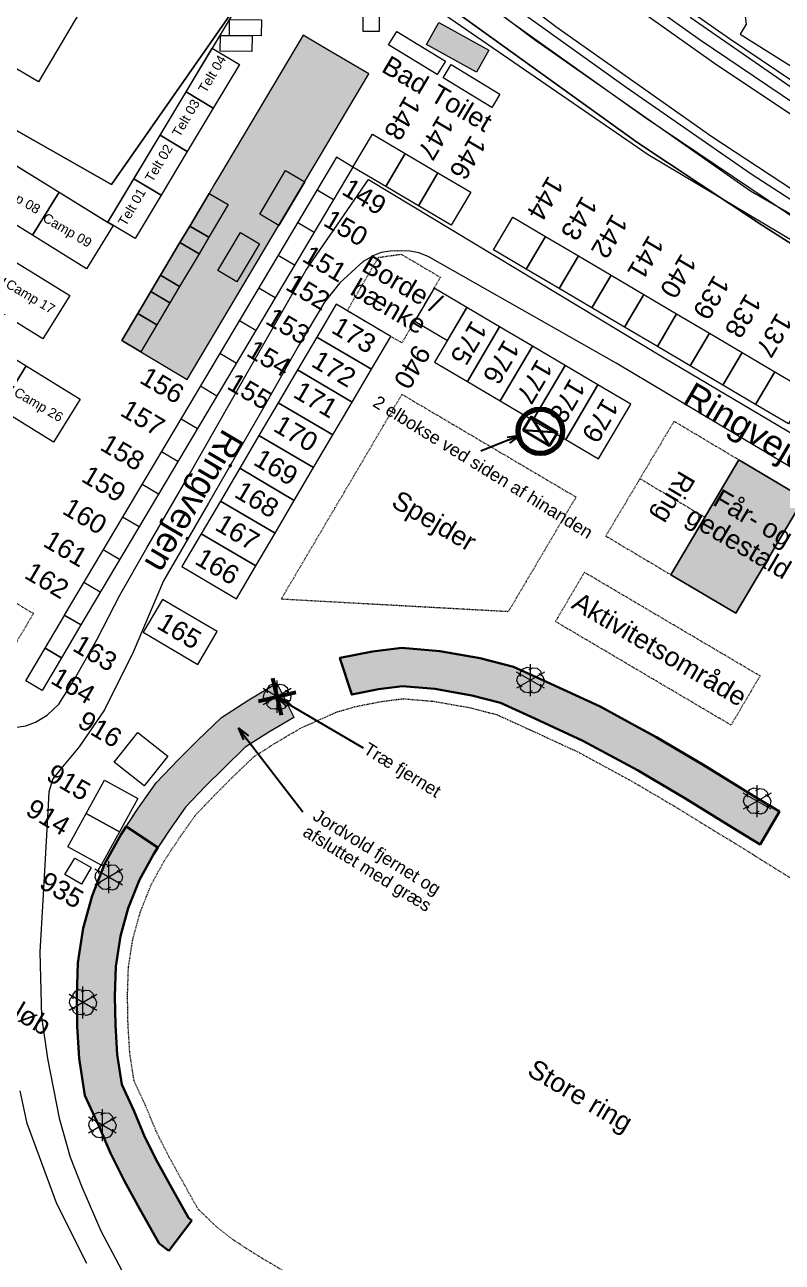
# Model space of a CAD drawing. Header units: metres. Extents: x 585637 to 586843, y 6137463 to 6138529.
# Drawn here: x 585997.9 to 586117.3, y 6138110.1 to 6138305.1 of the extents above; entities that cross this region are included whole.
import ezdxf
from ezdxf.enums import TextEntityAlignment as Align

# ---------------------------------------------------------------- set-up
doc = ezdxf.new("R2010")
doc.units = ezdxf.units.M
doc.header["$MEASUREMENT"] = 0
doc.linetypes.add('DGN Style 2', pattern=[0.115207, 0.069124, -0.046083])
for name, color, linetype, lineweight in [('Alle felter', 7, 'Continuous', 13), ('bygning', 252, 'Continuous', 0), ('Camp_info', 7, 'Continuous', 0), ('Grundkort', 7, 'Continuous', 13), ('hegn', 252, 'Continuous', 13), ('parkering', 252, 'Continuous', 13), ('Standnr', 7, 'Continuous', 0), ('Tekster', 7, 'Continuous', 0), ('Telt', 7, 'Continuous', 0), ('træ', 252, 'Continuous', 13), ('TV_A_FKT_Graes', 81, 'Continuous', 13), ('TV_A_FKT_Skab -Bevares', 5, 'Continuous', 30), ('TV_A_FKT_Vold-', 86, 'Continuous', 13), ('TV_A_INF_Tekst', 7, 'Continuous', 0), ('TV_A_OPB_Trae', 1, 'Continuous', 53), ('TV_G_---_Bron', 115, 'Continuous', 70), ('TV_G_---_Vold-', 3, 'Continuous', 30), ('vejkant', 252, 'Continuous', 13), ('vejnavn', 7, 'Continuous', 13)]:
    doc.layers.add(name, color=color, linetype=linetype, lineweight=lineweight)
doc.layers.add('skov', color=7, linetype='Continuous', lineweight=13, true_color=0x848484)
doc.layers.add('tekniskareal sportsanlæg', color=7, linetype='Continuous', lineweight=13, true_color=0x848484)
doc.styles.get("Standard").update_dxf_attribs({"font": 'simplex.shx'})
doc.styles.add('Style-Arial', font='arial.ttf')
doc.styles.add('Style-Verdana', font='verdana.ttf')
doc.dimstyles.get("Standard").update_dxf_attribs({"dimtxt": 0.18, "dimasz": 0.18, "dimexe": 0.18, "dimexo": 0.0625, "dimgap": 0.09, "dimtad": 0, "dimtih": 1, "dimtoh": 1, "dimdec": 4, "dimzin": 3, "dimdsep": 46, "dimtxsty": 'Standard', "dimcen": 0.09, "dimadec": 0, "dimazin": 0, "dimtfac": 1, "dimtdec": 0, "dimtofl": 0, "dimtmove": 0, "dimatfit": 1, "dimfxl": 1, "dimtolj": 1, "dimtzin": 3, "dimarcsym": 0})

# ---------------------------------------------------------------- blocks, each defined once
blk = doc.blocks.new('TerminatorOpen_0.5')
at = {"color": 0, "linetype": 'ByBlock', "lineweight": -2}
for q in [(-1, 0.25), (-1, 0), (-1, -0.25)]:
    blk.add_line((0, 0), q, dxfattribs=at)
blk = doc.blocks.new('TRAE')
at = {"color": 0, "linetype": 'ByBlock', "lineweight": -2}
for p, q in [((0, -0.253), (0, 0.253)), ((0.219, -0.127), (-0.219, 0.127)), ((0.219, 0.127), (-0.219, -0.127))]:
    blk.add_line(p, q, dxfattribs=at)
at = {"color": 0, "linetype": 'ByBlock', "lineweight": -2, "flags": 128}
for points in [[(-0.155, 0.06), (-0.155, 0.126), (-0.117, 0.182), (-0.055, 0.207), (0.01, 0.192), (0.012, 0.191)], [(-0.023, 0.167), (0.038, 0.197), (0.105, 0.188), (0.156, 0.143), (0.174, 0.084)], [(-0.132, -0.104), (-0.188, -0.067), (-0.214, -0.005), (-0.202, 0.061), (-0.16, 0.104)], [(0.133, 0.104), (0.189, 0.068), (0.216, 0.006), (0.203, -0.06), (0.162, -0.105)], [(0.027, -0.165), (-0.033, -0.196), (-0.099, -0.189), (-0.15, -0.145), (-0.169, -0.087)], [(0.158, -0.061), (0.156, -0.128), (0.117, -0.183), (0.054, -0.206), (-0.011, -0.19)]]:
    blk.add_lwpolyline(points, dxfattribs=at)
blk = doc.blocks.new('XELSKA_4')
at = {"color": 0, "linetype": 'ByBlock', "lineweight": -2}
for p, q in [((0.603, 0.305), (-0.604, -0.305)), ((-0.604, 0.305), (0.603, -0.305))]:
    blk.add_line(p, q, dxfattribs=at)
blk.add_3dface([(0.603, 0.305), (-0.604, 0.305), (-0.604, -0.305), (0.603, -0.305)], dxfattribs=at)

msp = doc.modelspace()

# ---------------------------------------------------------------- hatches: boundary and pattern name
at = {"layer": 'bygning', "linetype": 'Continuous', "lineweight": 13, "true_color": 0xc8c8c8, "transparency": 33554534}
msp.add_hatch(color=9, dxfattribs=at).paths.add_polyline_path([(586069.1, 6138297.62), (586061.23, 6138301.98), (586063.16, 6138305.48), (586071.03, 6138301.13)], flags=17)
at = {"layer": 'bygning', "linetype": 'Continuous', "lineweight": 13, "transparency": 33554534}
for points in [[(586023.49, 6138249.22), (586016.2, 6138253.56), (586031.76, 6138279.76), (586028.75, 6138281.55), (586041.8, 6138303.49), (586044.79, 6138301.71), (586052.12, 6138297.36)], [(586029.97, 6138276.76), (586026.97, 6138278.54), (586027.73, 6138279.82), (586028.75, 6138281.55), (586031.76, 6138279.76), (586030.75, 6138278.04), (586030.74, 6138278.04)]]:
    msp.add_hatch(color=9, dxfattribs=at).paths.add_polyline_path(points)
at = {"layer": 'bygning', "linetype": 'Continuous', "transparency": 33554534}
msp.add_hatch(color=9, dxfattribs=at).paths.add_polyline_path([(586109.97, 6138212.35), (586099.73, 6138218.44), (586099.73, 6138218.44), (586099.73, 6138218.44), (586110.48, 6138236.52), (586120.72, 6138230.43)], flags=17)
at = {"layer": 'TV_A_FKT_Graes', "extrusion": (0, 0, -1)}
msp.add_hatch(color=256, dxfattribs=at).paths.add_polyline_path([(-586015.82, 6138181.69), (-586018.62, 6138185.63), (-586022.1, 6138189.28), (-586025.11, 6138192.29), (-586028.93, 6138195.95), (-586033.21, 6138198.72), (-586037.54, 6138201.28), (-586037.63, 6138201.32), (-586040.34, 6138195.96), (-586040.31, 6138195.94), (-586036.36, 6138193.61), (-586032.66, 6138191.23), (-586029.31, 6138188), (-586026.4, 6138185.08), (-586023.26, 6138181.8), (-586020.78, 6138178.3), (-586018.89, 6138175.45), (-586013.89, 6138178.76)], flags=0)
at = {"layer": 'TV_A_FKT_Vold-', "extrusion": (0, 0, -1)}
for points in [[(-586113.8, 6138175.92), (-586109.52, 6138178.56), (-586101.94, 6138183.22), (-586094.49, 6138187.61), (-586085.89, 6138192.27), (-586078.31, 6138195.77), (-586072.91, 6138198.24), (-586068.39, 6138199.41), (-586062.55, 6138200.44), (-586057.45, 6138200.87), (-586053.67, 6138200.39), (-586049.44, 6138199.55), (-586047.57, 6138205.29), (-586047.64, 6138205.32), (-586052.71, 6138206.31), (-586057.32, 6138206.9), (-586063.33, 6138206.39), (-586069.65, 6138205.29), (-586074.92, 6138203.92), (-586080.81, 6138201.22), (-586088.58, 6138197.64), (-586097.44, 6138192.82), (-586105.02, 6138188.37), (-586113.35, 6138183.24), (-586116.85, 6138181.09)], [(-586020.61, 6138111.88), (-586019.09, 6138113.02), (-586016.04, 6138118.46), (-586013.58, 6138122.96), (-586011.39, 6138127.26), (-586009.6, 6138131.58), (-586007.39, 6138136.33), (-586006.5, 6138142.18), (-586006.18, 6138147.26), (-586006.1, 6138152.07), (-586006.26, 6138157.25), (-586007.1, 6138162.71), (-586008.52, 6138167.8), (-586010.52, 6138172.9), (-586013.09, 6138177.55), (-586013.89, 6138178.76), (-586018.89, 6138175.45), (-586018.23, 6138174.44), (-586015.97, 6138170.34), (-586014.22, 6138165.89), (-586012.98, 6138161.45), (-586012.24, 6138156.7), (-586012.1, 6138152.02), (-586012.18, 6138147.5), (-586012.47, 6138142.82), (-586013.2, 6138138.09), (-586015.1, 6138133.99), (-586016.84, 6138129.77), (-586018.88, 6138125.76), (-586021.29, 6138121.37), (-586023.7, 6138117.07), (-586024.23, 6138116.66)]]:
    msp.add_hatch(color=256, dxfattribs=at).paths.add_polyline_path(points, flags=0)

# ---------------------------------------------------------------- linework, layer by layer
at = {"layer": 'Alle felter', "color": 7, "linetype": 'DGN Style 2', "lineweight": 0, "transparency": 33554534}
for p, q in [((586053.67, 6138268.45), (586057.24, 6138268.95)), ((586038.32, 6138214.57), (586057.36, 6138246.86)), ((586057.36, 6138246.86), (586084.79, 6138230.68)), ((586094.87, 6138233.57), (586105.11, 6138227.48)), ((586084.79, 6138230.68), (586074.12, 6138212.6)), ((586086.12, 6138218.81), (586081.55, 6138211.06)), ((586113.8, 6138202.48), (586086.12, 6138218.81)), ((586074.12, 6138212.6), (586038.32, 6138214.57)), ((586109.23, 6138194.73), (586081.55, 6138211.06)), ((586113.8, 6138202.48), (586109.23, 6138194.73))]:
    msp.add_line(p, q, dxfattribs=at)
at = {"layer": 'Alle felter', "color": 7, "linetype": 'DGN Style 2', "lineweight": 13, "transparency": 33554534}
for p, q in [((586112.82, 6138174.25), (586120.77, 6138169.28)), ((586033.68, 6138111.69), (586092.96, 6138076.37))]:
    msp.add_line(p, q, dxfattribs=at)
at = {"layer": 'Alle felter', "color": 7, "transparency": 33554534, "flags": 128}
for points in [[(585962.57, 6138351.26), (586014.52, 6138320.59), (586000.09, 6138296.14), (585948.14, 6138326.81)], [(586056.54, 6138304.07), (586064.23, 6138299.4), (586063.19, 6138297.69), (586062.93, 6138297.26), (586055.24, 6138301.93)], [(586065.13, 6138298.87), (586072.81, 6138294.19), (586071.77, 6138292.48), (586071.51, 6138292.06), (586063.83, 6138296.74)]]:
    msp.add_lwpolyline(points, close=True, dxfattribs=at)
at = {"layer": 'Alle felter', "color": 7, "lineweight": 13, "transparency": 33554534, "flags": 128}
for points in [[(586023.33, 6138294.56), (586027.44, 6138301.42), (586031.73, 6138298.85), (586027.62, 6138291.99)], [(586019.22, 6138287.7), (586023.33, 6138294.56), (586027.62, 6138291.99), (586023.51, 6138285.13)], [(586015.11, 6138280.84), (586019.22, 6138287.7), (586023.51, 6138285.13), (586019.4, 6138278.28)], [(585999.11, 6138271.93), (585990.61, 6138277.19), (585994.81, 6138283.99), (586003.32, 6138278.73)], [(586011, 6138273.98), (586015.11, 6138280.84), (586019.4, 6138278.28), (586015.29, 6138271.41)], [(586007.61, 6138266.67), (585999.11, 6138271.93), (586003.32, 6138278.73), (586011.82, 6138273.46)], [(586000.77, 6138255.62), (585992.26, 6138260.88), (585996.48, 6138267.68), (586004.98, 6138262.42)], [(586000.77, 6138255.62), (585992.26, 6138260.88), (585996.48, 6138267.68), (586004.98, 6138262.42)], [(586064.53, 6138255.37), (586067.58, 6138260.54), (586062.41, 6138263.58), (586059.37, 6138258.41)], [(586043.96, 6138255.89), (586052.57, 6138250.82), (586055.61, 6138255.98), (586047, 6138261.06)], [(586067.67, 6138248.88), (586072.75, 6138257.5), (586067.58, 6138260.54), (586062.51, 6138251.93)], [(586072.84, 6138245.84), (586077.92, 6138254.45), (586072.75, 6138257.5), (586067.67, 6138248.88)], [(585993.93, 6138244.57), (585985.43, 6138249.83), (585989.64, 6138256.63), (585998.14, 6138251.36)], [(586040.91, 6138250.72), (586049.53, 6138245.65), (586052.57, 6138250.82), (586043.96, 6138255.89)], [(586078.01, 6138242.79), (586083.08, 6138251.41), (586077.92, 6138254.45), (586072.84, 6138245.84)], [(586002.43, 6138239.3), (585993.93, 6138244.56), (585998.14, 6138251.36), (586006.65, 6138246.09)], [(586037.87, 6138245.55), (586046.48, 6138240.48), (586049.53, 6138245.65), (586040.91, 6138250.72)], [(586083.18, 6138239.75), (586088.25, 6138248.36), (586083.08, 6138251.41), (586078.01, 6138242.79)], [(586088.35, 6138236.71), (586093.42, 6138245.32), (586088.25, 6138248.36), (586083.18, 6138239.75)], [(586034.82, 6138240.38), (586043.44, 6138235.31), (586046.48, 6138240.48), (586037.87, 6138245.55)], [(586031.78, 6138235.22), (586040.39, 6138230.14), (586043.44, 6138235.31), (586034.82, 6138240.38)], [(586028.74, 6138230.05), (586037.35, 6138224.97), (586040.39, 6138230.14), (586031.78, 6138235.22)], [(586025.69, 6138224.88), (586034.31, 6138219.81), (586037.35, 6138224.97), (586028.74, 6138230.05)], [(586022.65, 6138219.71), (586031.26, 6138214.64), (586034.31, 6138219.81), (586025.69, 6138224.88)], [(586016.56, 6138209.37), (586025.17, 6138204.3), (586028.22, 6138209.47), (586019.6, 6138214.54)], [(586116.92, 6138181.12), (586113.42, 6138183.27), (586105.09, 6138188.4), (586097.51, 6138192.86), (586088.65, 6138197.67), (586080.88, 6138201.25), (586074.99, 6138203.95), (586069.72, 6138205.32), (586063.4, 6138206.42), (586057.39, 6138206.93), (586052.78, 6138206.34), (586047.71, 6138205.35), (586047.64, 6138205.32), (586049.51, 6138199.59), (586053.74, 6138200.42), (586057.52, 6138200.91), (586062.61, 6138200.47), (586068.45, 6138199.44), (586072.98, 6138198.27), (586078.38, 6138195.8), (586085.96, 6138192.3), (586094.56, 6138187.64), (586102, 6138183.26), (586109.59, 6138178.59), (586113.87, 6138175.95)], [(586020.61, 6138111.88), (586019.09, 6138113.02), (586016.04, 6138118.46), (586013.58, 6138122.96), (586011.39, 6138127.26), (586009.6, 6138131.58), (586007.39, 6138136.33), (586006.5, 6138142.18), (586006.18, 6138147.26), (586006.1, 6138152.07), (586006.26, 6138157.25), (586007.1, 6138162.71), (586008.52, 6138167.8), (586010.52, 6138172.9), (586013.09, 6138177.55), (586015.82, 6138181.69), (586018.62, 6138185.63), (586022.1, 6138189.28), (586025.11, 6138192.29), (586028.93, 6138195.95), (586033.21, 6138198.72), (586037.54, 6138201.28), (586037.63, 6138201.32), (586040.34, 6138195.96), (586040.31, 6138195.94), (586036.36, 6138193.61), (586032.66, 6138191.23), (586029.31, 6138188), (586026.4, 6138185.08), (586023.26, 6138181.8), (586020.78, 6138178.3), (586018.23, 6138174.44), (586015.97, 6138170.34), (586014.22, 6138165.89), (586012.98, 6138161.45), (586012.24, 6138156.7), (586012.1, 6138152.02), (586012.18, 6138147.5), (586012.47, 6138142.82), (586013.2, 6138138.09), (586015.1, 6138133.99), (586016.84, 6138129.77), (586018.88, 6138125.76), (586021.29, 6138121.37), (586023.7, 6138117.07), (586024.23, 6138116.66)], [(586020.43, 6138189.84), (586016.7, 6138185.14), (586012.01, 6138188.87), (586015.74, 6138193.57)], [(586015.72, 6138183.17), (586012.84, 6138177.91), (586007.58, 6138180.78), (586010.45, 6138186.05)], [(586007.57, 6138180.79), (586012.84, 6138177.91), (586009.96, 6138172.65), (586004.69, 6138175.53)]]:
    msp.add_lwpolyline(points, close=True, dxfattribs=at)
at = {"layer": 'Alle felter', "color": 7, "linetype": 'DGN Style 2', "lineweight": 0, "transparency": 33554534}
msp.add_lwpolyline([(586057.24, 6138268.95), (586063.42, 6138265.31), (586057.34, 6138254.97), (586048.72, 6138260.04), (586053.67, 6138268.45)], dxfattribs=at)
for points in [[(586089.49, 6138224.53), (586099.73, 6138218.44), (586110.48, 6138236.52), (586100.24, 6138242.61)], [(585973.4, 6138227.6), (585999.27, 6138212.33), (585991.71, 6138199.51), (585965.83, 6138214.78)]]:
    msp.add_lwpolyline(points, close=True, dxfattribs=at)
at = {"layer": 'Alle felter', "color": 7, "linetype": 'DGN Style 2', "lineweight": 13, "transparency": 33554534}
for points in [[(586049.9, 6138197.62), (586054.06, 6138198.45), (586057.56, 6138198.89), (586062.36, 6138198.48), (586068.03, 6138197.49), (586072.31, 6138196.38), (586077.54, 6138193.99), (586085.06, 6138190.52), (586093.57, 6138185.9), (586100.97, 6138181.54), (586108.54, 6138176.89), (586112.82, 6138174.25)], [(586041.32, 6138194.22), (586043.98, 6138195.42), (586047.01, 6138196.77), (586049.9, 6138197.62)], [(586025.44, 6138118.25), (586025.24, 6138118.41), (586023.04, 6138122.34), (586020.65, 6138126.69), (586018.66, 6138130.61), (586016.93, 6138134.8), (586015.13, 6138138.67), (586014.46, 6138143.04), (586014.18, 6138147.58), (586014.1, 6138152.01), (586014.24, 6138156.51), (586014.94, 6138161.03), (586016.12, 6138165.26), (586017.79, 6138169.49), (586019.94, 6138173.41), (586022.43, 6138177.17), (586024.81, 6138180.53), (586027.83, 6138183.69), (586030.71, 6138186.58), (586033.91, 6138189.65), (586037.41, 6138191.91), (586041.32, 6138194.22)], [(586033.68, 6138111.69), (586030.72, 6138113.64), (586028.12, 6138115.66), (586025.44, 6138118.25)]]:
    msp.add_lwpolyline(points, dxfattribs=at)
at = {"layer": 'bygning', "color": 7, "lineweight": 13, "transparency": 33554534, "flags": 128}
for points in [[(586069.1, 6138297.62), (586061.23, 6138301.98), (586063.16, 6138305.48), (586071.03, 6138301.13)], [(586027.73, 6138279.82), (586026.97, 6138278.54), (586023.9, 6138273.39), (586022.37, 6138270.81), (586019.31, 6138265.65), (586017.77, 6138263.07), (586015.73, 6138259.63), (586013.18, 6138255.35), (586016.2, 6138253.56), (586023.49, 6138249.22), (586052.12, 6138297.36), (586044.79, 6138301.71), (586041.8, 6138303.49), (586028.75, 6138281.55)], [(586099.73, 6138218.44), (586109.97, 6138212.35), (586120.72, 6138230.43), (586110.48, 6138236.52)]]:
    msp.add_lwpolyline(points, close=True, dxfattribs=at)
at = {"layer": 'bygning', "color": 9, "lineweight": 13, "transparency": 33554534, "flags": 128}
for points in [[(586037.94, 6138273.46), (586034.93, 6138275.24), (586039.01, 6138282.12), (586042.03, 6138280.34)], [(586037.94, 6138273.46), (586034.93, 6138275.24), (586039.01, 6138282.12), (586042.03, 6138280.34)], [(586026.91, 6138271.61), (586023.9, 6138273.39), (586026.97, 6138278.54), (586029.97, 6138276.76)], [(586026.91, 6138271.61), (586023.9, 6138273.39), (586026.97, 6138278.54), (586029.97, 6138276.76)], [(586025.38, 6138269.03), (586022.37, 6138270.81), (586023.9, 6138273.39), (586026.91, 6138271.61)], [(586025.38, 6138269.03), (586022.37, 6138270.81), (586023.9, 6138273.39), (586026.91, 6138271.61)], [(586031.35, 6138264.58), (586028.33, 6138266.36), (586031.91, 6138272.38), (586034.92, 6138270.6)], [(586031.35, 6138264.58), (586028.33, 6138266.36), (586031.91, 6138272.38), (586034.92, 6138270.6)], [(586022.31, 6138263.87), (586019.31, 6138265.65), (586022.37, 6138270.81), (586025.38, 6138269.03)], [(586022.31, 6138263.87), (586019.31, 6138265.65), (586022.37, 6138270.81), (586025.38, 6138269.03)], [(586020.78, 6138261.29), (586017.77, 6138263.07), (586019.31, 6138265.65), (586022.31, 6138263.87)], [(586020.78, 6138261.29), (586017.77, 6138263.07), (586019.31, 6138265.65), (586022.31, 6138263.87)], [(586018.74, 6138257.84), (586015.73, 6138259.63), (586017.77, 6138263.07), (586020.78, 6138261.29)], [(586018.74, 6138257.84), (586015.73, 6138259.63), (586017.77, 6138263.07), (586020.78, 6138261.29)], [(586016.2, 6138253.56), (586013.18, 6138255.35), (586015.73, 6138259.63), (586018.74, 6138257.84)], [(586016.2, 6138253.56), (586013.18, 6138255.35), (586015.73, 6138259.63), (586018.74, 6138257.84)]]:
    msp.add_lwpolyline(points, close=True, dxfattribs=at)
at = {"layer": 'bygning', "color": 9, "linetype": 'Continuous', "transparency": 33554534, "flags": 128}
msp.add_lwpolyline([(586099.73, 6138218.44), (586110.48, 6138236.52), (586120.72, 6138230.43), (586109.97, 6138212.35), (586099.73, 6138218.44), (586099.73, 6138218.44)], close=True, dxfattribs=at)
at = {"layer": 'bygning', "color": 9, "lineweight": 13, "transparency": 33554534, "extrusion": (0, 0, -1)}
for points in [[(-586037.94, 6138273.46), (-586034.93, 6138275.24), (-586042.03, 6138280.34), (-586039.01, 6138282.12)], [(-586026.91, 6138271.61), (-586023.9, 6138273.39), (-586029.97, 6138276.76), (-586026.97, 6138278.54)], [(-586025.38, 6138269.03), (-586022.37, 6138270.81), (-586026.91, 6138271.61), (-586023.9, 6138273.39)], [(-586022.31, 6138263.87), (-586019.31, 6138265.65), (-586025.38, 6138269.03), (-586022.37, 6138270.81)], [(-586020.78, 6138261.29), (-586017.77, 6138263.07), (-586022.31, 6138263.87), (-586019.31, 6138265.65)], [(-586018.74, 6138257.84), (-586015.73, 6138259.63), (-586020.78, 6138261.29), (-586017.77, 6138263.07)], [(-586016.2, 6138253.56), (-586013.18, 6138255.35), (-586018.74, 6138257.84), (-586015.73, 6138259.63)]]:
    msp.add_solid(points, dxfattribs=at)
at = {"layer": 'bygning', "color": 9, "lineweight": 13, "transparency": 33554534}
msp.add_solid([(586031.35, 6138264.58), (586028.33, 6138266.36), (586034.92, 6138270.6), (586031.91, 6138272.38)], dxfattribs=at)
at = {"layer": 'Grundkort', "color": 7, "transparency": 33554534, "flags": 128}
for points in [[(586535.26, 6138151.27), (586499.44, 6138155.41), (586465.96, 6138160.17), (586407.64, 6138170.16), (586394.4, 6138173.31), (586370.65, 6138179.15), (586350.03, 6138185.64), (586326.27, 6138193.2), (586297.03, 6138203.54), (586274.7, 6138213.53), (586213.23, 6138240.8), (586189.47, 6138253.4), (586163.73, 6138268.16), (586141.77, 6138281.3), (586126.39, 6138291.19), (586109.01, 6138302.89), (586086.24, 6138318.83), (586058.7, 6138340.06), (586049.43, 6138347.98)], [(586030.84, 6138340.83), (586052.07, 6138322.57), (586078.27, 6138302.77), (586112.29, 6138278.93), (586172.5, 6138244.18), (586198.69, 6138230.24), (586225.78, 6138216.65), (586255.67, 6138202.88), (586294.01, 6138187.5), (586328.56, 6138175.71), (586354.67, 6138167.15), (586393.19, 6138155.1), (586444.04, 6138143.31), (586492.37, 6138135.49), (586549.25, 6138130.17)], [(586551.18, 6138126.26), (586537.17, 6138124.45), (586526.77, 6138124.05), (586511.58, 6138125.46), (586472.78, 6138131.65), (586452.18, 6138136.25), (586386.98, 6138151.05), (586357.38, 6138158.85), (586287.58, 6138183.64), (586240.57, 6138203.24), (586201.17, 6138223.04), (586161.57, 6138245.63), (586096.17, 6138284.63), (586040.37, 6138323.02), (586010.96, 6138273.97), (585938.36, 6138318.97), (585929.88, 6138321.11), (585921.17, 6138316.02), (585909.57, 6138302.62), (585904.17, 6138288.63), (585896.97, 6138267.62), (585894.48, 6138266.28)]]:
    msp.add_lwpolyline(points, dxfattribs=at)
at = {"layer": 'hegn', "flags": 128}
for points in [[(585904.11, 6138299.53), (585930.49, 6138326.27), (585969.99, 6138303.54), (586011.58, 6138279.96), (586042.4, 6138324.1)], [(586042.4, 6138324.1), (586065.93, 6138307.08), (586094.55, 6138286.52), (586114.2, 6138273.49), (586144.24, 6138254.33)]]:
    msp.add_lwpolyline(points, dxfattribs=at)
at = {"layer": 'parkering', "color": 251, "linetype": 'Continuous', "transparency": 33554534, "flags": 128}
for points in [[(586051.31, 6138309.07), (586053.81, 6138309.04), (586053.77, 6138304.05), (586051.27, 6138304.07)], [(586051.31, 6138309.07), (586053.81, 6138309.04), (586053.77, 6138304.05), (586051.27, 6138304.07)], [(586051.31, 6138309.07), (586053.81, 6138309.04), (586053.77, 6138304.05), (586051.27, 6138304.07)], [(586030.18, 6138303.43), (586030.2, 6138305.93), (586035.2, 6138305.88), (586035.18, 6138303.38)], [(586028.71, 6138300.95), (586028.73, 6138303.44), (586033.73, 6138303.4), (586033.7, 6138300.9)]]:
    msp.add_lwpolyline(points, close=True, dxfattribs=at)
at = {"layer": 'skov', "flags": 128}
msp.add_lwpolyline([(586137.99, 6138357.33), (586110.79, 6138311.72), (586111.64, 6138305.2), (586110.69, 6138303.65), (586142.3, 6138283.77)], dxfattribs=at)
at = {"layer": 'tekniskareal sportsanlæg', "flags": 128}
for points in [[(586042.4, 6138324.1), (586011.58, 6138279.96), (585969.99, 6138303.54)], [(586144.24, 6138254.33), (586114.2, 6138273.49), (586094.55, 6138286.52), (586065.93, 6138307.08)]]:
    msp.add_lwpolyline(points, dxfattribs=at)
at = {"layer": 'Telt', "color": 7, "linetype": 'Continuous', "lineweight": 13, "transparency": 33554534}
for p, q in [((586047.06, 6138284.22), (586004.13, 6138212.04)), ((586049.64, 6138282.69), (586006.72, 6138210.52)), ((586046.57, 6138277.54), (586043.99, 6138279.06)), ((586043.51, 6138272.38), (586040.92, 6138273.91)), ((586040.44, 6138267.23), (586037.86, 6138268.75)), ((586037.38, 6138262.07), (586034.79, 6138263.6)), ((586034.31, 6138256.92), (586031.73, 6138258.44)), ((586031.24, 6138251.76), (586028.66, 6138253.28)), ((586028.18, 6138246.6), (586025.59, 6138248.13)), ((586025.11, 6138241.45), (586022.53, 6138242.97)), ((586022.05, 6138236.29), (586019.46, 6138237.82)), ((586018.98, 6138231.14), (586016.4, 6138232.66)), ((586015.91, 6138225.98), (586013.33, 6138227.51)), ((586012.85, 6138220.83), (586010.27, 6138222.35)), ((586009.78, 6138215.67), (586007.2, 6138217.2)), ((586006.72, 6138210.52), (586004.13, 6138212.04))]:
    msp.add_line(p, q, dxfattribs=at)
at = {"layer": 'Telt', "lineweight": 13, "transparency": 33554534}
msp.add_line((586049.64, 6138282.69), (586047.06, 6138284.22), dxfattribs=at)
at = {"layer": 'Telt', "color": 7, "linetype": 'Continuous', "lineweight": 13, "transparency": 33554534, "flags": 128}
for points in [[(586054.81, 6138279.64), (586049.64, 6138282.69), (586052.69, 6138287.86), (586057.86, 6138284.81)], [(586059.97, 6138276.6), (586054.81, 6138279.64), (586057.86, 6138284.81), (586063.02, 6138281.76)], [(586065.14, 6138273.55), (586059.97, 6138276.6), (586063.02, 6138281.76), (586068.19, 6138278.71)], [(586076.95, 6138266.58), (586071.79, 6138269.63), (586074.83, 6138274.79), (586080, 6138271.74)], [(586082.12, 6138263.53), (586076.95, 6138266.58), (586080, 6138271.74), (586085.17, 6138268.7)], [(586087.28, 6138260.48), (586082.12, 6138263.53), (586085.17, 6138268.7), (586090.33, 6138265.65)], [(586092.45, 6138257.43), (586087.28, 6138260.48), (586090.33, 6138265.65), (586095.5, 6138262.6)], [(586097.62, 6138254.39), (586092.45, 6138257.43), (586095.5, 6138262.6), (586100.66, 6138259.55)], [(586102.78, 6138251.34), (586097.62, 6138254.39), (586100.66, 6138259.55), (586105.83, 6138256.5)], [(586107.95, 6138248.29), (586102.78, 6138251.34), (586105.83, 6138256.5), (586111, 6138253.46)], [(586113.11, 6138245.24), (586107.95, 6138248.29), (586111, 6138253.46), (586116.16, 6138250.41)], [(586118.28, 6138242.19), (586113.11, 6138245.24), (586116.16, 6138250.41), (586121.33, 6138247.36)], [(586004.15, 6138212.03), (586006.72, 6138210.52), (586003.67, 6138205.35), (586001.1, 6138206.86)], [(586001.1, 6138206.86), (586003.67, 6138205.35), (586000.62, 6138200.18), (585998.06, 6138201.7)]]:
    msp.add_lwpolyline(points, close=True, dxfattribs=at)
at = {"layer": 'Telt', "lineweight": 13, "transparency": 33554534, "flags": 128}
msp.add_lwpolyline([(586005.77, 6138173.78), (586008.35, 6138172.26), (586006.83, 6138169.67), (586004.24, 6138171.2)], close=True, dxfattribs=at)
at = {"layer": 'TV_A_FKT_Graes', "flags": 128}
msp.add_lwpolyline([(586015.82, 6138181.69), (586018.62, 6138185.63), (586022.1, 6138189.28), (586025.11, 6138192.29), (586028.93, 6138195.95), (586033.21, 6138198.72), (586037.54, 6138201.28), (586037.63, 6138201.32), (586040.34, 6138195.96), (586040.31, 6138195.94), (586036.36, 6138193.61), (586032.66, 6138191.23), (586029.31, 6138188), (586026.4, 6138185.08), (586023.26, 6138181.8), (586020.78, 6138178.3), (586018.89, 6138175.45), (586013.89, 6138178.76)], close=True, dxfattribs=at)
at = {"layer": 'TV_A_FKT_Vold-', "flags": 128}
for points in [[(586113.8, 6138175.92), (586109.52, 6138178.56), (586101.94, 6138183.22), (586094.49, 6138187.61), (586085.89, 6138192.27), (586078.31, 6138195.77), (586072.91, 6138198.24), (586068.39, 6138199.41), (586062.55, 6138200.44), (586057.45, 6138200.87), (586053.67, 6138200.39), (586049.44, 6138199.55), (586047.57, 6138205.29), (586047.64, 6138205.32), (586052.71, 6138206.31), (586057.32, 6138206.9), (586063.33, 6138206.39), (586069.65, 6138205.29), (586074.92, 6138203.92), (586080.81, 6138201.22), (586088.58, 6138197.64), (586097.44, 6138192.82), (586105.02, 6138188.37), (586113.35, 6138183.24), (586116.85, 6138181.09)], [(586020.61, 6138111.88), (586019.09, 6138113.02), (586016.04, 6138118.46), (586013.58, 6138122.96), (586011.39, 6138127.26), (586009.6, 6138131.58), (586007.39, 6138136.33), (586006.5, 6138142.18), (586006.18, 6138147.26), (586006.1, 6138152.07), (586006.26, 6138157.25), (586007.1, 6138162.71), (586008.52, 6138167.8), (586010.52, 6138172.9), (586013.09, 6138177.55), (586013.89, 6138178.76), (586018.89, 6138175.45), (586018.23, 6138174.44), (586015.97, 6138170.34), (586014.22, 6138165.89), (586012.98, 6138161.45), (586012.24, 6138156.7), (586012.1, 6138152.02), (586012.18, 6138147.5), (586012.47, 6138142.82), (586013.2, 6138138.09), (586015.1, 6138133.99), (586016.84, 6138129.77), (586018.88, 6138125.76), (586021.29, 6138121.37), (586023.7, 6138117.07), (586024.23, 6138116.66)]]:
    msp.add_lwpolyline(points, close=True, dxfattribs=at)
at = {"layer": 'TV_A_OPB_Trae'}
for p, q in [((586038.38, 6138196.29), (586037, 6138202.13)), ((586034.77, 6138198.52), (586040.61, 6138199.9))]:
    msp.add_line(p, q, dxfattribs=at)
at = {"layer": 'TV_G_---_Bron'}
msp.add_circle((586079.17, 6138241.04), 3.5, dxfattribs=at)
at = {"layer": 'TV_G_---_Vold-'}
for p, q in [((586010.52, 6138172.9), (586013.09, 6138177.55)), ((586013.09, 6138177.55), (586013.89, 6138178.76)), ((586013.89, 6138178.76), (586018.89, 6138175.45)), ((586018.89, 6138175.45), (586018.23, 6138174.44)), ((586018.23, 6138174.44), (586015.97, 6138170.34)), ((586008.52, 6138167.8), (586010.52, 6138172.9)), ((586015.97, 6138170.34), (586014.22, 6138165.89)), ((586007.1, 6138162.71), (586008.52, 6138167.8)), ((586014.22, 6138165.89), (586012.98, 6138161.45)), ((586006.26, 6138157.25), (586007.1, 6138162.71)), ((586012.98, 6138161.45), (586012.24, 6138156.7)), ((586006.1, 6138152.07), (586006.26, 6138157.25)), ((586012.24, 6138156.7), (586012.1, 6138152.02)), ((586006.18, 6138147.26), (586006.1, 6138152.07)), ((586012.1, 6138152.02), (586012.18, 6138147.5)), ((586006.5, 6138142.18), (586006.18, 6138147.26)), ((586012.18, 6138147.5), (586012.47, 6138142.82)), ((586012.47, 6138142.82), (586013.2, 6138138.09)), ((586007.39, 6138136.33), (586006.5, 6138142.18)), ((586013.2, 6138138.09), (586015.1, 6138133.99)), ((586009.6, 6138131.58), (586007.39, 6138136.33)), ((586015.1, 6138133.99), (586016.84, 6138129.77)), ((586011.39, 6138127.26), (586009.6, 6138131.58)), ((586016.84, 6138129.77), (586018.88, 6138125.76)), ((586013.58, 6138122.96), (586011.39, 6138127.26)), ((586018.88, 6138125.76), (586021.29, 6138121.37)), ((586016.04, 6138118.46), (586013.58, 6138122.96)), ((586021.29, 6138121.37), (586023.7, 6138117.07)), ((586019.09, 6138113.02), (586016.04, 6138118.46)), ((586023.7, 6138117.07), (586024.23, 6138116.66)), ((586024.23, 6138116.66), (586020.61, 6138111.88)), ((586020.61, 6138111.88), (586019.09, 6138113.02))]:
    msp.add_line(p, q, dxfattribs=at)
at = {"layer": 'TV_G_---_Vold-', "flags": 128}
msp.add_lwpolyline([(586116.85, 6138181.09), (586113.35, 6138183.24), (586105.02, 6138188.37), (586097.44, 6138192.82), (586088.58, 6138197.64), (586080.81, 6138201.22), (586074.92, 6138203.92), (586069.65, 6138205.29), (586063.33, 6138206.39), (586057.32, 6138206.9), (586052.71, 6138206.31), (586047.64, 6138205.32), (586047.57, 6138205.29), (586049.44, 6138199.55), (586053.67, 6138200.39), (586057.45, 6138200.87), (586062.55, 6138200.44), (586068.39, 6138199.41), (586072.91, 6138198.24), (586078.31, 6138195.77), (586085.89, 6138192.27), (586094.49, 6138187.61), (586101.94, 6138183.22), (586109.52, 6138178.56), (586113.8, 6138175.92)], close=True, dxfattribs=at)
at = {"layer": 'vejkant', "flags": 128}
for points in [[(585931.33, 6138477.96), (585932.35, 6138476.32), (585935.09, 6138471.13), (585937.03, 6138466.06), (585938.46, 6138462.24), (585939.95, 6138458.9), (585941.81, 6138455.32), (585945.66, 6138449.05), (585949.33, 6138444.89), (585956.01, 6138436.21), (585961.53, 6138429.67), (585970.16, 6138419.92), (585981.35, 6138407.61), (585991.03, 6138397.51), (586000.37, 6138388.09), (586007.31, 6138381.39), (586019.27, 6138370.38), (586034.09, 6138357.05), (586045.72, 6138347.37), (586063.8, 6138332.84), (586075.56, 6138323.66), (586090.78, 6138312.46), (586104.37, 6138302.72), (586119.38, 6138292.62)], [(585930.98, 6138477.38), (585931.71, 6138476.22), (585933.67, 6138472.4), (585936.03, 6138467.02), (585937.97, 6138462.35), (585940.51, 6138456.92), (585943.08, 6138452.16), (585948.09, 6138444.5), (585953.84, 6138437.02), (585959.13, 6138430.37), (585966.18, 6138421.71), (585971.63, 6138415.47), (585977.54, 6138409.1), (585985.95, 6138400.36), (585992.82, 6138393.27), (586007.85, 6138378.73), (586013.32, 6138373.6), (586025.5, 6138362.74), (586035.49, 6138353.75), (586052.24, 6138339.87), (586076.37, 6138320.94), (586091.87, 6138309.55), (586107, 6138298.79), (586125.7, 6138286.33)], [(585918.77, 6138456.66), (585927.24, 6138446.85), (585936.99, 6138436.1), (585941.96, 6138430.67), (585950.33, 6138421.57), (585959.65, 6138412.12), (585969.4, 6138402.05), (585977.31, 6138394.02), (585988.36, 6138383.39), (585999.46, 6138372.93), (586009.23, 6138364.07), (586018.83, 6138355.53), (586032.65, 6138343.55), (586053.35, 6138326.42), (586081.61, 6138304.82), (586106.18, 6138287.49), (586140.53, 6138264.98)], [(586129.07, 6138270.79), (586112.43, 6138281.56), (586092.69, 6138295.22), (586073.47, 6138308.97), (586059.05, 6138320.12), (586045.71, 6138330.76), (586035.63, 6138339.02), (586028.97, 6138344.54), (586024.83, 6138348.06), (586013.68, 6138357.89), (586004.68, 6138365.98), (585993.52, 6138375.92), (585980.73, 6138388.46), (585970.97, 6138398.26), (585960.8, 6138408.51), (585953.02, 6138416.78), (585944.16, 6138426.31), (585937.12, 6138433.79), (585929.44, 6138442.67), (585921.93, 6138451.27), (585918.28, 6138455.85)], [(585917.33, 6138454.23), (585924.13, 6138445.96), (585934.73, 6138433.5), (585944.32, 6138423.09), (585956.02, 6138410.75), (585963.45, 6138402.91), (585975.63, 6138390.76), (585987.02, 6138379.64), (585996.55, 6138370.69), (586006.29, 6138361.71), (586013.5, 6138355.37), (586025.92, 6138344.67), (586031.38, 6138339.91), (586043.22, 6138330.31), (586057.81, 6138318.37), (586074.09, 6138305.87), (586095.63, 6138290.54), (586120.69, 6138273.68)], [(586102.78, 6138306.32), (586120.56, 6138294.01)], [(585996.29, 6138194.33), (585998.08, 6138194.64), (585999.59, 6138195.19), (586001.45, 6138196.28), (586003.25, 6138198.05), (586005.67, 6138201.88), (586009.33, 6138208.27), (586012.91, 6138215.22), (586017.12, 6138222.67), (586023.38, 6138233.44), (586028.35, 6138242.09), (586033.73, 6138251.62), (586042.21, 6138266.38), (586052.1, 6138280.72), (586098.7, 6138252.64), (586119.44, 6138240.32)], [(586122.87, 6138232.84), (586091.1, 6138251.77), (586061.51, 6138268.58), (586060.04, 6138269.16), (586058.65, 6138269.42), (586056.7, 6138269.48), (586055.52, 6138269.42), (586054.06, 6138269.2), (586053.02, 6138268.78), (586051.25, 6138267.82), (586047.59, 6138264.44), (586045.14, 6138261.39), (586041.06, 6138254.49), (586035.22, 6138244.22), (586026.86, 6138229.69), (586019.75, 6138217.45), (586015.01, 6138206.25), (586010.48, 6138197.12), (586006.49, 6138191.31), (586003.58, 6138187.83), (586002.34, 6138186.25), (586001.7, 6138184.19), (586001.52, 6138181.12), (586000.73, 6138167.1), (586000.26, 6138159.01), (586000.54, 6138148.74), (586001.49, 6138142.2), (586003.3, 6138132.79), (586005.08, 6138126.65), (586006.88, 6138121.98), (586009.87, 6138115), (586014.14, 6138106.98)], [(586007.69, 6138109.86), (586002.97, 6138119.26), (586000.2, 6138126.66), (585998.28, 6138131.94), (585997.2, 6138137.1)]]:
    msp.add_lwpolyline(points, dxfattribs=at)

# ---------------------------------------------------------------- block references
at = {"layer": 'træ', "zscale": 10}
for p, xscale, yscale, rotation in [((586077.62, 6138201.8), 10.00000000117638, 9.999999998534921, 7.759161611129598e-09), ((586037.69, 6138199.21), 10.00000000121492, 9.999999998699336, 2.456713169260567e-08), ((586113.36, 6138182.75), 10.00000000095472, 9.999999997515168, 2.256834772608243e-08), ((586011.13, 6138170.76), 10.00000000097273, 9.999999998047949, 2.407880045939764e-08), ((586007.07, 6138151), 10.00000000078587, 9.999999999440629, 9.32935470339393e-09), ((586010.13, 6138131.66), 10.00000000105667, 9.999999998954866, 1.609627914757565e-08)]:
    msp.add_blockref('TRAE', p, dxfattribs=dict(at, xscale=xscale, yscale=yscale, rotation=rotation))
at = {"layer": 'TV_A_FKT_Skab -Bevares', "xscale": 3.998817595442265, "yscale": 3.998817554093429, "zscale": 4.000000000000001, "rotation": 329.4505708687829}
msp.add_blockref('XELSKA_4', (586079.17, 6138241.04), dxfattribs=at)

# ---------------------------------------------------------------- texts
at = {"layer": 'Camp_info', "color": 7, "linetype": 'Continuous', "lineweight": 30, "transparency": 33554534, "style": 'Style-Arial'}
for s, rotation, width, p in [('Telt 04', 59.4418, 0.999998, (586026.45, 6138294.23)), ('Telt 03', 59.4418, 0.999998, (586022.31, 6138287.28)), ('Telt 02', 59.4418, 0.999998, (586018.04, 6138280.17)), ('Telt 01', 59.4418, 0.999998, (586013.8, 6138273.25)), ('Camp 17', 329.4417, 1.000002, (585994.77, 6138263.81)), ('Camp 26', 329.4417, 1.000002, (585996.06, 6138246.76))]:
    msp.add_text(s, height=1.5, rotation=rotation, dxfattribs=dict(at, width=width)).set_placement(p)
at = {"layer": 'Camp_info', "color": 7, "linetype": 'Continuous', "lineweight": 30, "transparency": 33554534, "style": 'Style-Arial', "width": 1.000002}
for s, p in [('Camp 08', (585996.5, 6138278.03)), ('Camp 09', (586004.62, 6138272.74))]:
    msp.add_text(s, height=1.5, rotation=329.4417, dxfattribs=at).set_placement(p, align=Align.MIDDLE_CENTER)
at = {"layer": 'Standnr', "linetype": 'Continuous', "transparency": 33554534, "style": 'Style-Arial'}
for s, rotation, width, p in [('148', 239.4589, 0.999998, (586057.95, 6138294.11)), ('147', 239.4589, 0.999998, (586063.19, 6138291.02)), ('146', 239.4589, 0.999998, (586068.26, 6138287.93)), ('144', 239.5035, 0.999998, (586080.47, 6138281.48)), ('149', 329.4588, 1.000002, (586047.68, 6138278.51)), ('143', 239.5035, 0.999998, (586085.81, 6138278.33)), ('150', 329.4588, 1.000002, (586044.77, 6138273.59)), ('142', 239.5035, 0.999998, (586090.58, 6138275.52)), ('141', 239.5035, 0.999998, (586096.29, 6138272.15)), ('151', 329.4588, 1.000002, (586041.44, 6138267.95)), ('140', 239.5035, 0.999998, (586101.43, 6138269.24)), ('152', 329.4588, 1.000002, (586038.81, 6138263.49)), ('139', 239.5035, 0.999998, (586106.62, 6138265.87)), ('138', 239.5035, 0.999998, (586111.65, 6138262.96)), ('153', 329.4588, 1.000002, (586035.65, 6138258.13)), ('137', 239.5035, 0.999998, (586116.51, 6138259.92)), ('173', 329.4588, 1.000002, (586046.04, 6138256.71)), ('175', 239.5035, 0.999998, (586068.4, 6138258.71)), ('176', 239.5035, 0.999998, (586073.53, 6138255.68)), ('154', 329.4588, 1.000002, (586032.65, 6138253.05)), ('172', 329.4588, 1.000002, (586042.89, 6138251.38)), ('940', 239.5035, 0.999998, (586059.46, 6138254.94)), ('177', 239.5035, 0.999998, (586078.74, 6138252.6)), ('156', 329.4588, 1.000002, (586015.81, 6138248.8)), ('155', 329.4588, 1.000002, (586029.59, 6138247.85)), ('171', 329.4588, 1.000002, (586040.03, 6138246.53)), ('178', 239.5035, 0.999998, (586083.91, 6138249.55)), ('157', 329.4588, 1.000002, (586012.76, 6138243.64)), ('179', 239.5035, 0.999998, (586089.13, 6138246.48)), ('170', 329.4588, 1.000002, (586036.89, 6138241.2)), ('158', 329.4588, 1.000002, (586009.57, 6138238.23)), ('169', 329.4588, 1.000002, (586033.75, 6138235.88)), ('159', 329.4588, 1.000002, (586006.63, 6138233.26)), ('168', 329.4588, 1.000002, (586030.74, 6138230.79)), ('160', 329.4588, 1.000002, (586003.63, 6138228.17)), ('167', 329.4588, 1.000002, (586027.69, 6138225.62)), ('161', 329.4588, 1.000002, (586000.61, 6138223.04)), ('166', 329.4588, 1.000002, (586024.52, 6138220.25)), ('162', 329.4588, 1.000002, (585997.65, 6138218.03)), ('165', 329.4588, 1.000002, (586018.53, 6138210.09)), ('163', 329.4588, 1.000002, (586005.24, 6138206.58)), ('164', 329.4588, 1.000002, (586001.79, 6138201.44)), ('916', 329.4588, 1.000002, (586006.01, 6138194.58)), ('915', 329.4588, 1.000002, (586001.07, 6138186.21)), ('914', 329.4588, 1.000002, (585997.83, 6138180.72)), ('935', 329.4588, 1.000002, (585999.96, 6138169.23))]:
    msp.add_text(s, height=2.999, rotation=rotation, dxfattribs=dict(at, width=width)).set_placement(p)
at = {"layer": 'Tekster', "color": 7, "linetype": 'Continuous', "lineweight": 30, "transparency": 33554534, "style": 'Style-Arial', "width": 1.000002}
for s, p in [('Bad', (586053.94, 6138297.82)), ('Toilet', (586061.57, 6138293.32))]:
    msp.add_text(s, height=2.999, rotation=329.4588, dxfattribs=at).set_placement(p)
at = {"layer": 'Tekster', "color": 7, "linetype": 'Continuous', "transparency": 33554534, "attachment_point": 5, "style": 'Style-Arial'}
for s, insert, char_height, rotation, line_spacing_factor in [('Borde / \\Pbænke', (586056.32, 6138262.5), 2.999, 329.4417, 0.825004), ('Ring', (586099.87, 6138230.79), 2.999, 239.4418, 0.825003), ('Spejder\\P', (586062.23, 6138226.54), 2.999, 329.4417, 0.825004), ('Aktivitetsområde', (586097.97, 6138206.68), 2.9991, 329.4417, 0.825004), ('Grisevæddeløb', (585989.3, 6138154.24), 2.9991, 329.4417, 0.825004), ('Store ring', (586085.26, 6138135.96), 2.999, 329.4417, 0.720004)]:
    msp.add_mtext(s, dxfattribs=dict(at, insert=insert, char_height=char_height, rotation=rotation, line_spacing_factor=line_spacing_factor))
at = {"layer": 'Tekster', "color": 7, "linetype": 'Continuous', "lineweight": 13, "transparency": 33554534, "insert": (586111.37, 6138225.05), "char_height": 2.999, "attachment_point": 5, "rotation": 329.4417, "line_spacing_factor": 0.900005, "style": 'Style-Arial'}
msp.add_mtext('Får- og\\Pgedestald', dxfattribs=at)
at = {"layer": 'TV_A_INF_Tekst', "linetype": 'Continuous', "style": 'Style-Arial', "width": 1}
for s, p in [('2 elbokse ved siden af hinanden', (586052.59, 6138245.1)), ('Træ fjernet', (586051.1, 6138190.42))]:
    msp.add_text(s, height=1.9994, rotation=328.2116, dxfattribs=at).set_placement(p)
at = {"layer": 'TV_A_INF_Tekst', "linetype": 'Continuous', "insert": (586041.23, 6138176.88), "char_height": 1.9994, "attachment_point": 7, "rotation": 328.2116, "line_spacing_factor": 0.9, "style": 'Style-Verdana'}
msp.add_mtext('\\fArial|b0|i0|c00|p39;Jordvold fjernet og\\Pafsluttet med græs', dxfattribs=at)
at = {"layer": 'vejnavn', "color": 7, "linetype": 'Continuous', "lineweight": 0, "transparency": 33554534, "style": 'Style-Arial', "width": 1.000002}
msp.add_text('Ringvejen', height=3.999, rotation=329.4588, dxfattribs=at).set_placement((586101.36, 6138245.53))
at = {"layer": 'vejnavn', "transparency": 33554534, "style": 'Style-Arial'}
for rotation, width, p in [(329.4588, 1.000002, (586101.36, 6138245.53)), (239.5035, 0.999998, (586029.24, 6138241.65))]:
    msp.add_text('Ringvejen', height=3.999, rotation=rotation, dxfattribs=dict(at, width=width)).set_placement(p)
at = {"layer": 'vejnavn', "linetype": 'Continuous', "transparency": 33554534, "style": 'Style-Arial', "width": 0.999998}
msp.add_text('Ringvejen', height=3.999, rotation=239.5035, dxfattribs=at).set_placement((586029.24, 6138241.65))

# ---------------------------------------------------------------- leaders
at = {"layer": 'TV_A_INF_Tekst', "linetype": 'Continuous'}
for points in [[(586075.96, 6138240.35), (586069.79, 6138237.9)], [(586037.71, 6138199.1), (586051.27, 6138191.14)]]:
    msp.add_leader(points, dimstyle='Standard', override={"dimscale": 0, "dimtxt": 1.999409, "dimasz": 1.999409, "dimgap": 0.999705, "dimtad": 1, "dimtxsty": 'Style-Arial', "dimldrblk": 'TerminatorOpen_0.5'}, dxfattribs=at)
at = {"layer": 'TV_A_INF_Tekst', "ltscale": 0.999803}
msp.add_leader([(586031.55, 6138194.32), (586041.73, 6138181.04)], dimstyle='Standard', override={"dimscale": 0, "dimtxt": 1.999409, "dimasz": 1.999409, "dimgap": 0.999704, "dimtad": 1, "dimtxsty": 'Style-Arial', "dimldrblk": 'TerminatorOpen_0.5'}, dxfattribs=at)

doc.saveas('drawing.dxf')
